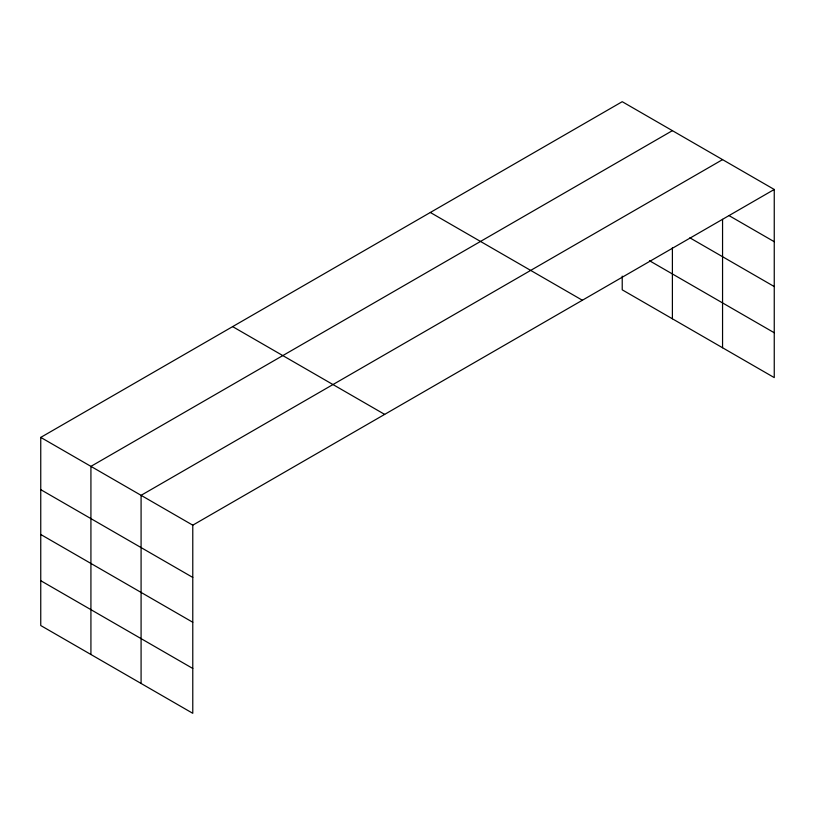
<?xml version="1.0" encoding="UTF-8"?>
<svg xmlns="http://www.w3.org/2000/svg" width="815" height="815" viewBox="0 0 815 815"><rect width="100%" height="100%" fill="white"/><g stroke="black" fill="none" stroke-linecap="round" stroke-linejoin="round"><path stroke-width="1.22" d="M722.559 219.347L722.559 347.75M622.222 276.122L622.222 289.824L774.25 377.6L774.25 189.467L622.222 101.692L40.75 437.4L40.75 625.533L192.778 713.308L192.778 525.176L40.75 437.4M672.395 130.655L90.923 466.374L90.923 654.496M722.559 159.628L141.087 495.337L141.087 683.459M192.778 525.176L774.25 189.467M729.16 215.68L774.25 241.709M689.847 237.817L774.25 286.554M649.484 260.729L774.25 332.754M430.34 212.481L582.368 300.246M232.632 326.621L384.66 414.387M40.75 489.652L192.778 577.428M40.75 534.487L192.778 622.263M40.75 580.698L192.778 668.463M672.395 247.729L672.395 318.787"/></g></svg>
